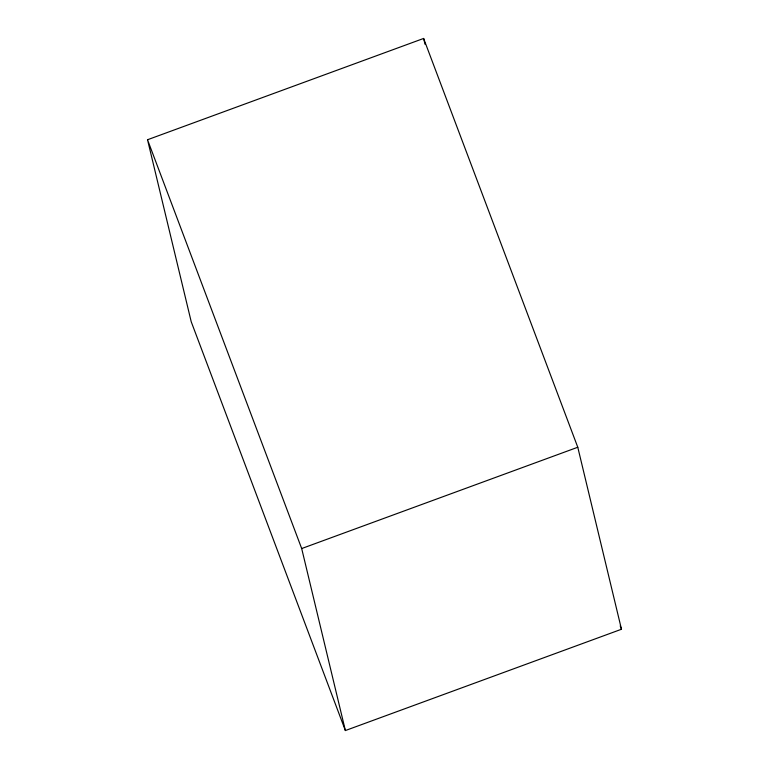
<?xml version="1.0" encoding="UTF-8"?>
<svg xmlns="http://www.w3.org/2000/svg" width="769" height="769" viewBox="0 0 769 769"><rect width="100%" height="100%" fill="white"/><g stroke="black" fill="none" stroke-linecap="round" stroke-linejoin="round"><path stroke-width="1.15" d="M147.523 139.747L423.623 38.45L577.779 447.25L621.477 629.253L345.377 730.55L191.221 321.75L147.523 139.747L301.688 548.547L345.377 730.55M301.688 548.547L577.779 447.25M620.199 625.879L621.477 629.253M423.623 38.45L425.026 44.285"/></g></svg>
